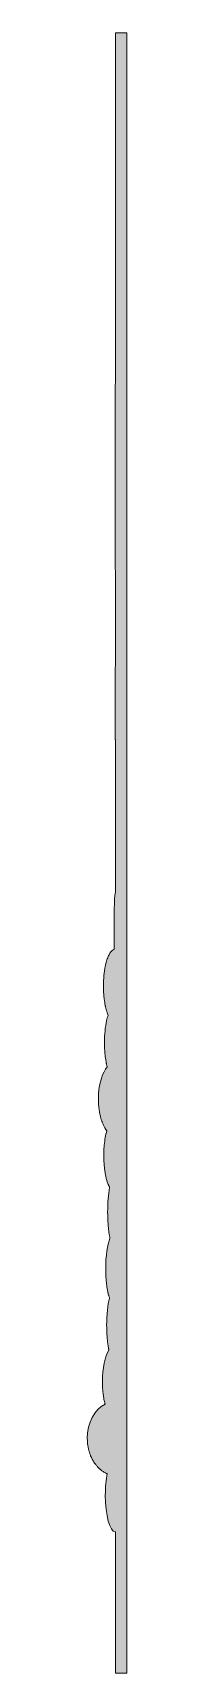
# Model space of a CAD drawing. Header units: inches. Extents: x 14 to 586, y 8 to 572.
# Drawn here: x 301 to 314, y 8 to 572 of the extents above; entities that cross this region are included whole.
import ezdxf

# ---------------------------------------------------------------- set-up
doc = ezdxf.new("R2010")
doc.units = ezdxf.units.IN
doc.header["$MEASUREMENT"] = 0
doc.layers.add('Layer 1', color=7, linetype='Continuous')

# ---------------------------------------------------------------- blocks, each defined once
blk = doc.blocks.new('block 2')
at = {"layer": 'Layer 1', "true_color": 0xff0000}
h = blk.add_hatch(color=1, dxfattribs=at)
h.dxf.hatch_style = 2
edge = h.paths.add_edge_path()
edge.add_spline(control_points=[(310.43, 571.5), (310.43, 571.5), (310.43, 571.5), (310.43, 571.5), (310.43, 571.5), (310.43, 451.13), (310.43, 451.13), (310.41, 451.13), (310.4, 447.4), (310.39, 442.27), (310.39, 441.08), (310.39, 439.82), (310.39, 438.52), (310.39, 438.04), (310.39, 437.58), (310.39, 437.11), (310.39, 436.98), (310.39, 436.85), (310.39, 436.72), (310.39, 436.44), (310.39, 436.15), (310.39, 435.87), (310.39, 435.63), (310.39, 435.39), (310.39, 435.15), (310.39, 434.95), (310.39, 434.75), (310.39, 434.55), (310.39, 434.41), (310.39, 434.26), (310.39, 434.12), (310.39, 433.78), (310.4, 433.44), (310.4, 433.11), (310.4, 433.1), (310.4, 433.08), (310.4, 433.07), (310.4, 433.05), (310.4, 433.03), (310.4, 433.02), (310.4, 432.71), (310.4, 432.41), (310.4, 432.12), (310.4, 431.95), (310.4, 431.78), (310.4, 431.61), (310.4, 431.38), (310.4, 431.15), (310.4, 430.93), (310.4, 430.86), (310.4, 430.79), (310.4, 430.72), (310.4, 430.45), (310.4, 430.18), (310.4, 429.92), (310.4, 429.84), (310.4, 429.75), (310.4, 429.67), (310.4, 429.36), (310.4, 429.07), (310.41, 428.8), (310.4, 427.65), (310.4, 426.2), (310.4, 424.55), (310.39, 422.9), (310.39, 421.05), (310.39, 419.1), (310.39, 418.45), (310.39, 417.81), (310.39, 417.19), (310.39, 417.11), (310.39, 417.02), (310.39, 416.94), (310.39, 416.88), (310.39, 416.82), (310.39, 416.76), (310.39, 416.2), (310.39, 415.66), (310.39, 415.14), (310.39, 414.97), (310.39, 414.81), (310.39, 414.65), (310.4, 414.1), (310.4, 413.57), (310.4, 413.07), (310.4, 412.96), (310.4, 412.87), (310.4, 412.76), (310.4, 412.34), (310.4, 411.94), (310.4, 411.55), (310.4, 411.47), (310.4, 411.38), (310.4, 411.3), (310.39, 410.57), (310.38, 409.49), (310.37, 408.15), (310.37, 407.93), (310.37, 407.69), (310.37, 407.46), (310.36, 405.32), (310.35, 402.62), (310.35, 399.69), (310.35, 392.72), (310.39, 387.07), (310.43, 387.07), (310.43, 387.07), (310.43, 354.07), (310.43, 354.07), (310.41, 354.07), (310.4, 350.34), (310.39, 345.2), (310.39, 344.01), (310.39, 342.75), (310.39, 341.45), (310.39, 340.14), (310.39, 338.88), (310.39, 337.69), (310.4, 332.56), (310.41, 328.83), (310.43, 328.83), (310.43, 328.83), (310.43, 276.41), (310.43, 276.41), (310.18, 276.41), (309.97, 270.76), (309.97, 263.79), (309.97, 263.23), (309.98, 262.68), (309.98, 262.14), (309.98, 261.99), (309.98, 261.84), (309.98, 261.7), (309.98, 261.24), (309.99, 260.79), (309.99, 260.35), (309.99, 260.27), (309.99, 260.19), (309.99, 260.1), (310, 259.6), (310.01, 259.11), (310.01, 258.64), (310.01, 258.59), (310.01, 258.54), (310.02, 258.49), (310.02, 258.41), (310.02, 258.35), (310.02, 258.28), (310.03, 257.89), (310.03, 257.51), (310.04, 257.14), (310.04, 257.08), (310.04, 257.01), (310.05, 256.94), (309.53, 256.79), (309.04, 256.34), (308.6, 255.65), (308.38, 255.3), (308.17, 254.9), (307.97, 254.43), (307.77, 253.97), (307.59, 253.46), (307.43, 252.9), (307.26, 252.34), (307.11, 251.73), (306.98, 251.08), (306.58, 249.14), (306.36, 246.84), (306.36, 244.38), (306.36, 243.9), (306.37, 243.43), (306.38, 242.97), (306.39, 242.82), (306.4, 242.67), (306.41, 242.52), (306.42, 242.21), (306.44, 241.91), (306.46, 241.61), (306.47, 241.44), (306.49, 241.27), (306.5, 241.1), (306.52, 240.83), (306.55, 240.55), (306.58, 240.29), (306.6, 240.12), (306.62, 239.96), (306.64, 239.79), (306.67, 239.53), (306.71, 239.27), (306.75, 239.01), (306.77, 238.86), (306.79, 238.71), (306.82, 238.56), (306.86, 238.29), (306.91, 238.03), (306.97, 237.77), (306.99, 237.65), (307.01, 237.53), (307.04, 237.41), (307.11, 237.04), (307.2, 236.69), (307.29, 236.35), (307.29, 236.33), (307.3, 236.31), (307.31, 236.29), (307.39, 235.97), (307.48, 235.67), (307.58, 235.37), (307.61, 235.27), (307.65, 235.18), (307.68, 235.08), (307.75, 234.88), (307.82, 234.68), (307.9, 234.5), (307.92, 234.46), (307.93, 234.42), (307.95, 234.38), (307.75, 233.8), (307.58, 233.16), (307.43, 232.46), (306.97, 230.36), (306.7, 227.77), (306.7, 224.96), (306.7, 224.54), (306.71, 224.13), (306.72, 223.72), (306.72, 223.59), (306.73, 223.45), (306.73, 223.32), (306.75, 223.05), (306.76, 222.78), (306.77, 222.51), (306.78, 222.36), (306.79, 222.2), (306.8, 222.05), (306.82, 221.81), (306.84, 221.58), (306.86, 221.35), (306.87, 221.19), (306.89, 221.03), (306.9, 220.87), (306.93, 220.65), (306.95, 220.44), (306.97, 220.22), (306.99, 220.07), (307.01, 219.91), (307.04, 219.75), (307.06, 219.55), (307.09, 219.35), (307.12, 219.15), (307.14, 219), (307.17, 218.85), (307.19, 218.7), (307.23, 218.51), (307.26, 218.32), (307.3, 218.13), (307.32, 217.99), (307.35, 217.85), (307.38, 217.71), (307.42, 217.53), (307.46, 217.35), (307.5, 217.18), (307.53, 217.05), (307.56, 216.91), (307.59, 216.78), (307.61, 216.73), (307.62, 216.66), (307.64, 216.6), (306.08, 214.72), (304.96, 211.31), (304.7, 207.3), (304.66, 206.73), (304.64, 206.14), (304.64, 205.55), (304.64, 205.03), (304.66, 204.51), (304.69, 204.01), (304.7, 203.86), (304.71, 203.71), (304.72, 203.56), (304.75, 203.19), (304.78, 202.82), (304.83, 202.47), (304.84, 202.32), (304.86, 202.18), (304.88, 202.04), (304.94, 201.56), (305.01, 201.09), (305.1, 200.64), (305.1, 200.64), (305.1, 200.64), (305.1, 200.64), (305.1, 200.64), (305.1, 200.64), (305.1, 200.64), (305.19, 200.18), (305.29, 199.75), (305.4, 199.33), (305.43, 199.2), (305.47, 199.08), (305.5, 198.96), (305.59, 198.65), (305.68, 198.35), (305.78, 198.06), (305.82, 197.95), (305.86, 197.83), (305.9, 197.72), (306.04, 197.34), (306.18, 196.97), (306.34, 196.63), (306.34, 196.63), (306.34, 196.63), (306.34, 196.63), (306.5, 196.29), (306.66, 195.97), (306.84, 195.67), (306.89, 195.58), (306.94, 195.5), (307, 195.41), (307.13, 195.2), (307.27, 195), (307.41, 194.81), (307.44, 194.76), (307.47, 194.7), (307.51, 194.65), (307.11, 193.25), (306.8, 191.56), (306.63, 189.68), (306.6, 189.31), (306.57, 188.93), (306.54, 188.54), (306.5, 187.76), (306.47, 186.96), (306.47, 186.14), (306.47, 185.61), (306.48, 185.09), (306.5, 184.58), (306.51, 184.43), (306.52, 184.28), (306.53, 184.13), (306.55, 183.75), (306.57, 183.38), (306.6, 183.01), (306.61, 182.87), (306.62, 182.73), (306.63, 182.6), (306.68, 182.12), (306.73, 181.65), (306.79, 181.19), (306.79, 181.14), (306.8, 181.1), (306.81, 181.05), (306.87, 180.64), (306.93, 180.25), (307, 179.86), (307.02, 179.74), (307.05, 179.61), (307.07, 179.49), (307.13, 179.17), (307.2, 178.86), (307.27, 178.57), (307.29, 178.46), (307.32, 178.35), (307.34, 178.25), (307.44, 177.87), (307.54, 177.51), (307.65, 177.17), (307.65, 177.15), (307.65, 177.14), (307.66, 177.13), (307.67, 177.08), (307.69, 177.04), (307.71, 177), (307.8, 176.71), (307.9, 176.45), (308, 176.2), (308.03, 176.1), (308.07, 176.02), (308.11, 175.93), (308.21, 175.7), (308.31, 175.5), (308.41, 175.3), (308.43, 175.26), (308.45, 175.2), (308.48, 175.16), (308.06, 172.92), (307.8, 169.97), (307.8, 166.72), (307.8, 166.29), (307.81, 165.85), (307.82, 165.43), (307.82, 165.31), (307.83, 165.19), (307.83, 165.07), (307.84, 164.77), (307.84, 164.47), (307.86, 164.17), (307.86, 164.17), (307.86, 164.17), (307.86, 164.17), (307.87, 163.99), (307.88, 163.82), (307.89, 163.64), (307.9, 163.42), (307.91, 163.19), (307.92, 162.96), (307.94, 162.76), (307.95, 162.57), (307.97, 162.38), (307.98, 162.18), (307.99, 161.99), (308.01, 161.8), (308.03, 161.61), (308.05, 161.43), (308.07, 161.25), (308.08, 161.06), (308.1, 160.88), (308.12, 160.7), (308.14, 160.53), (308.16, 160.38), (308.18, 160.22), (308.21, 160.03), (308.23, 159.84), (308.25, 159.65), (308.28, 159.49), (308.3, 159.34), (308.33, 159.18), (308.35, 159.02), (308.38, 158.85), (308.41, 158.68), (308.43, 158.53), (308.46, 158.39), (308.49, 158.24), (308.52, 158.09), (308.55, 157.93), (308.58, 157.79), (308.58, 157.78), (308.58, 157.78), (308.58, 157.77), (307.7, 155.5), (307.12, 151.66), (307.12, 147.31), (307.12, 146.83), (307.13, 146.36), (307.14, 145.89), (307.15, 145.74), (307.15, 145.59), (307.16, 145.44), (307.17, 145.13), (307.18, 144.82), (307.2, 144.52), (307.21, 144.35), (307.22, 144.18), (307.24, 144.02), (307.26, 143.74), (307.28, 143.46), (307.3, 143.19), (307.32, 143.02), (307.33, 142.86), (307.35, 142.7), (307.38, 142.43), (307.41, 142.16), (307.44, 141.9), (307.46, 141.75), (307.48, 141.61), (307.5, 141.46), (307.54, 141.16), (307.58, 140.88), (307.63, 140.59), (307.65, 140.5), (307.66, 140.4), (307.67, 140.31), (307.74, 139.94), (307.81, 139.58), (307.88, 139.24), (307.9, 139.16), (307.92, 139.09), (307.94, 139.02), (308, 138.76), (308.06, 138.51), (308.12, 138.27), (308.15, 138.16), (308.18, 138.05), (308.21, 137.95), (308.27, 137.76), (308.33, 137.57), (308.39, 137.39), (308.4, 137.34), (308.42, 137.28), (308.43, 137.24), (307.84, 134.93), (307.46, 131.6), (307.46, 127.89), (307.46, 127.47), (307.47, 127.06), (307.48, 126.64), (307.48, 126.51), (307.49, 126.37), (307.49, 126.24), (307.5, 125.97), (307.51, 125.69), (307.52, 125.43), (307.53, 125.27), (307.54, 125.11), (307.55, 124.96), (307.56, 124.72), (307.57, 124.48), (307.59, 124.25), (307.6, 124.09), (307.61, 123.93), (307.63, 123.77), (307.64, 123.55), (307.66, 123.34), (307.68, 123.13), (307.7, 122.96), (307.72, 122.81), (307.73, 122.65), (307.75, 122.45), (307.78, 122.24), (307.8, 122.05), (307.82, 121.89), (307.84, 121.74), (307.86, 121.59), (307.89, 121.4), (307.91, 121.21), (307.94, 121.03), (307.96, 120.88), (307.99, 120.74), (308.01, 120.59), (308.04, 120.42), (308.07, 120.24), (308.1, 120.07), (308.13, 119.93), (308.16, 119.8), (308.18, 119.67), (308.2, 119.59), (308.21, 119.5), (308.23, 119.42), (306.91, 117.24), (306.01, 113.16), (306.01, 108.48), (306.01, 107.83), (306.04, 107.2), (306.07, 106.58), (306.08, 106.46), (306.08, 106.34), (306.09, 106.22), (306.13, 105.63), (306.18, 105.05), (306.24, 104.49), (306.26, 104.38), (306.27, 104.28), (306.28, 104.17), (306.36, 103.62), (306.44, 103.07), (306.53, 102.56), (306.54, 102.54), (306.54, 102.51), (306.54, 102.49), (306.64, 101.96), (306.76, 101.46), (306.88, 100.98), (306.9, 100.93), (306.91, 100.87), (306.92, 100.82), (303.36, 98.97), (300.84, 94.41), (300.84, 89.07), (300.84, 88.67), (300.86, 88.27), (300.88, 87.88), (300.89, 87.75), (300.91, 87.63), (300.92, 87.51), (300.94, 87.24), (300.97, 86.98), (301.01, 86.71), (301.03, 86.58), (301.05, 86.44), (301.08, 86.3), (301.12, 86.05), (301.17, 85.81), (301.22, 85.56), (301.25, 85.43), (301.28, 85.31), (301.31, 85.18), (301.38, 84.9), (301.45, 84.63), (301.54, 84.36), (301.56, 84.28), (301.58, 84.19), (301.61, 84.11), (301.72, 83.77), (301.84, 83.43), (301.98, 83.1), (302.01, 83.02), (302.05, 82.94), (302.08, 82.86), (302.19, 82.61), (302.3, 82.37), (302.42, 82.14), (302.47, 82.03), (302.53, 81.92), (302.59, 81.81), (302.7, 81.61), (302.81, 81.41), (302.93, 81.22), (302.99, 81.11), (303.05, 81.01), (303.12, 80.91), (303.25, 80.71), (303.38, 80.52), (303.52, 80.33), (303.58, 80.25), (303.64, 80.16), (303.7, 80.08), (303.9, 79.82), (304.11, 79.57), (304.32, 79.33), (304.34, 79.32), (304.35, 79.31), (304.37, 79.29), (304.57, 79.07), (304.78, 78.86), (305, 78.67), (305.08, 78.6), (305.16, 78.54), (305.23, 78.47), (305.4, 78.33), (305.56, 78.2), (305.73, 78.07), (305.82, 78), (305.91, 77.94), (306, 77.88), (306.17, 77.76), (306.35, 77.65), (306.52, 77.55), (306.61, 77.5), (306.7, 77.44), (306.79, 77.39), (307, 77.28), (307.22, 77.18), (307.43, 77.09), (307.49, 77.06), (307.55, 77.03), (307.61, 77.01), (307.62, 77), (307.63, 76.99), (307.64, 76.99), (307.24, 74.92), (307, 72.39), (307, 69.65), (307, 62.68), (308.54, 57.03), (310.43, 57.03), (310.43, 57.03), (310.43, 8.5), (310.43, 8.5), (310.43, 8.5), (314.31, 8.5), (314.31, 8.5), (314.31, 8.5), (314.31, 8.5), (314.31, 8.5), (314.31, 8.5), (314.31, 571.5), (314.31, 571.5), (314.31, 571.5), (314.31, 571.5), (314.31, 571.5), (314.31, 571.5), (310.43, 571.5), (310.43, 571.5)], knot_values=[0, 0, 0, 0, 1, 1, 1, 2, 2, 2, 3, 3, 3, 4, 4, 4, 5, 5, 5, 6, 6, 6, 7, 7, 7, 8, 8, 8, 9, 9, 9, 10, 10, 10, 11, 11, 11, 12, 12, 12, 13, 13, 13, 14, 14, 14, 15, 15, 15, 16, 16, 16, 17, 17, 17, 18, 18, 18, 19, 19, 19, 20, 20, 20, 21, 21, 21, 22, 22, 22, 23, 23, 23, 24, 24, 24, 25, 25, 25, 26, 26, 26, 27, 27, 27, 28, 28, 28, 29, 29, 29, 30, 30, 30, 31, 31, 31, 32, 32, 32, 33, 33, 33, 34, 34, 34, 35, 35, 35, 36, 36, 36, 37, 37, 37, 38, 38, 38, 39, 39, 39, 40, 40, 40, 41, 41, 41, 42, 42, 42, 43, 43, 43, 44, 44, 44, 45, 45, 45, 46, 46, 46, 47, 47, 47, 48, 48, 48, 49, 49, 49, 50, 50, 50, 51, 51, 51, 52, 52, 52, 53, 53, 53, 54, 54, 54, 55, 55, 55, 56, 56, 56, 57, 57, 57, 58, 58, 58, 59, 59, 59, 60, 60, 60, 61, 61, 61, 62, 62, 62, 63, 63, 63, 64, 64, 64, 65, 65, 65, 66, 66, 66, 67, 67, 67, 68, 68, 68, 69, 69, 69, 70, 70, 70, 71, 71, 71, 72, 72, 72, 73, 73, 73, 74, 74, 74, 75, 75, 75, 76, 76, 76, 77, 77, 77, 78, 78, 78, 79, 79, 79, 80, 80, 80, 81, 81, 81, 82, 82, 82, 83, 83, 83, 84, 84, 84, 85, 85, 85, 86, 86, 86, 87, 87, 87, 88, 88, 88, 89, 89, 89, 90, 90, 90, 91, 91, 91, 92, 92, 92, 93, 93, 93, 94, 94, 94, 95, 95, 95, 96, 96, 96, 97, 97, 97, 98, 98, 98, 99, 99, 99, 100, 100, 100, 101, 101, 101, 102, 102, 102, 103, 103, 103, 104, 104, 104, 105, 105, 105, 106, 106, 106, 107, 107, 107, 108, 108, 108, 109, 109, 109, 110, 110, 110, 111, 111, 111, 112, 112, 112, 113, 113, 113, 114, 114, 114, 115, 115, 115, 116, 116, 116, 117, 117, 117, 118, 118, 118, 119, 119, 119, 120, 120, 120, 121, 121, 121, 122, 122, 122, 123, 123, 123, 124, 124, 124, 125, 125, 125, 126, 126, 126, 127, 127, 127, 128, 128, 128, 129, 129, 129, 130, 130, 130, 131, 131, 131, 132, 132, 132, 133, 133, 133, 134, 134, 134, 135, 135, 135, 136, 136, 136, 137, 137, 137, 138, 138, 138, 139, 139, 139, 140, 140, 140, 141, 141, 141, 142, 142, 142, 143, 143, 143, 144, 144, 144, 145, 145, 145, 146, 146, 146, 147, 147, 147, 148, 148, 148, 149, 149, 149, 150, 150, 150, 151, 151, 151, 152, 152, 152, 153, 153, 153, 154, 154, 154, 155, 155, 155, 156, 156, 156, 157, 157, 157, 158, 158, 158, 159, 159, 159, 160, 160, 160, 161, 161, 161, 162, 162, 162, 163, 163, 163, 164, 164, 164, 165, 165, 165, 166, 166, 166, 167, 167, 167, 168, 168, 168, 169, 169, 169, 170, 170, 170, 171, 171, 171, 172, 172, 172, 173, 173, 173, 174, 174, 174, 175, 175, 175, 176, 176, 176, 177, 177, 177, 178, 178, 178, 179, 179, 179, 180, 180, 180, 181, 181, 181, 182, 182, 182, 183, 183, 183, 184, 184, 184, 185, 185, 185, 186, 186, 186, 187, 187, 187, 188, 188, 188, 189, 189, 189, 190, 190, 190, 191, 191, 191, 192, 192, 192, 193, 193, 193, 194, 194, 194, 195, 195, 195, 196, 196, 196, 197, 197, 197, 198, 198, 198, 199, 199, 199, 200, 200, 200, 201, 201, 201, 202, 202, 202, 203, 203, 203, 204, 204, 204, 205, 205, 205, 206, 206, 206, 207, 207, 207, 208, 208, 208, 209, 209, 209, 210, 210, 210, 211, 211, 211, 212, 212, 212, 213, 213, 213, 214, 214, 214, 215, 215, 215, 216, 216, 216, 217, 217, 217, 218, 218, 218, 219, 219, 219, 220, 220, 220, 221, 221, 221, 222, 222, 222, 223, 223, 223, 224, 224, 224, 224], degree=3, periodic=1)
at = {"layer": 'Layer 1', "lineweight": 0}
blk.add_open_spline([(310.43, 571.5), (310.43, 571.5), (310.43, 571.5), (310.43, 571.5), (310.43, 571.5), (310.43, 451.13), (310.43, 451.13), (310.41, 451.13), (310.4, 447.4), (310.39, 442.27), (310.39, 441.08), (310.39, 439.82), (310.39, 438.52), (310.39, 438.04), (310.39, 437.58), (310.39, 437.11), (310.39, 436.98), (310.39, 436.85), (310.39, 436.72), (310.39, 436.44), (310.39, 436.15), (310.39, 435.87), (310.39, 435.63), (310.39, 435.39), (310.39, 435.15), (310.39, 434.95), (310.39, 434.75), (310.39, 434.55), (310.39, 434.41), (310.39, 434.26), (310.39, 434.12), (310.39, 433.78), (310.4, 433.44), (310.4, 433.11), (310.4, 433.1), (310.4, 433.08), (310.4, 433.07), (310.4, 433.05), (310.4, 433.03), (310.4, 433.02), (310.4, 432.71), (310.4, 432.41), (310.4, 432.12), (310.4, 431.95), (310.4, 431.78), (310.4, 431.61), (310.4, 431.38), (310.4, 431.15), (310.4, 430.93), (310.4, 430.86), (310.4, 430.79), (310.4, 430.72), (310.4, 430.45), (310.4, 430.18), (310.4, 429.92), (310.4, 429.84), (310.4, 429.75), (310.4, 429.67), (310.4, 429.36), (310.4, 429.07), (310.41, 428.8), (310.4, 427.65), (310.4, 426.2), (310.4, 424.55), (310.39, 422.9), (310.39, 421.05), (310.39, 419.1), (310.39, 418.45), (310.39, 417.81), (310.39, 417.19), (310.39, 417.11), (310.39, 417.02), (310.39, 416.94), (310.39, 416.88), (310.39, 416.82), (310.39, 416.76), (310.39, 416.2), (310.39, 415.66), (310.39, 415.14), (310.39, 414.97), (310.39, 414.81), (310.39, 414.65), (310.4, 414.1), (310.4, 413.57), (310.4, 413.07), (310.4, 412.96), (310.4, 412.87), (310.4, 412.76), (310.4, 412.34), (310.4, 411.94), (310.4, 411.55), (310.4, 411.47), (310.4, 411.38), (310.4, 411.3), (310.39, 410.57), (310.38, 409.49), (310.37, 408.15), (310.37, 407.93), (310.37, 407.69), (310.37, 407.46), (310.36, 405.32), (310.35, 402.62), (310.35, 399.69), (310.35, 392.72), (310.39, 387.07), (310.43, 387.07), (310.43, 387.07), (310.43, 354.07), (310.43, 354.07), (310.41, 354.07), (310.4, 350.34), (310.39, 345.2), (310.39, 344.01), (310.39, 342.75), (310.39, 341.45), (310.39, 340.14), (310.39, 338.88), (310.39, 337.69), (310.4, 332.56), (310.41, 328.83), (310.43, 328.83), (310.43, 328.83), (310.43, 276.41), (310.43, 276.41), (310.18, 276.41), (309.97, 270.76), (309.97, 263.79), (309.97, 263.23), (309.98, 262.68), (309.98, 262.14), (309.98, 261.99), (309.98, 261.84), (309.98, 261.7), (309.98, 261.24), (309.99, 260.79), (309.99, 260.35), (309.99, 260.27), (309.99, 260.19), (309.99, 260.1), (310, 259.6), (310.01, 259.11), (310.01, 258.64), (310.01, 258.59), (310.01, 258.54), (310.02, 258.49), (310.02, 258.41), (310.02, 258.35), (310.02, 258.28), (310.03, 257.89), (310.03, 257.51), (310.04, 257.14), (310.04, 257.08), (310.04, 257.01), (310.05, 256.94), (309.53, 256.79), (309.04, 256.34), (308.6, 255.65), (308.38, 255.3), (308.17, 254.9), (307.97, 254.43), (307.77, 253.97), (307.59, 253.46), (307.43, 252.9), (307.26, 252.34), (307.11, 251.73), (306.98, 251.08), (306.58, 249.14), (306.36, 246.84), (306.36, 244.38), (306.36, 243.9), (306.37, 243.43), (306.38, 242.97), (306.39, 242.82), (306.4, 242.67), (306.41, 242.52), (306.42, 242.21), (306.44, 241.91), (306.46, 241.61), (306.47, 241.44), (306.49, 241.27), (306.5, 241.1), (306.52, 240.83), (306.55, 240.55), (306.58, 240.29), (306.6, 240.12), (306.62, 239.96), (306.64, 239.79), (306.67, 239.53), (306.71, 239.27), (306.75, 239.01), (306.77, 238.86), (306.79, 238.71), (306.82, 238.56), (306.86, 238.29), (306.91, 238.03), (306.97, 237.77), (306.99, 237.65), (307.01, 237.53), (307.04, 237.41), (307.11, 237.04), (307.2, 236.69), (307.29, 236.35), (307.29, 236.33), (307.3, 236.31), (307.31, 236.29), (307.39, 235.97), (307.48, 235.67), (307.58, 235.37), (307.61, 235.27), (307.65, 235.18), (307.68, 235.08), (307.75, 234.88), (307.82, 234.68), (307.9, 234.5), (307.92, 234.46), (307.93, 234.42), (307.95, 234.38), (307.75, 233.8), (307.58, 233.16), (307.43, 232.46), (306.97, 230.36), (306.7, 227.77), (306.7, 224.96), (306.7, 224.54), (306.71, 224.13), (306.72, 223.72), (306.72, 223.59), (306.73, 223.45), (306.73, 223.32), (306.75, 223.05), (306.76, 222.78), (306.77, 222.51), (306.78, 222.36), (306.79, 222.2), (306.8, 222.05), (306.82, 221.81), (306.84, 221.58), (306.86, 221.35), (306.87, 221.19), (306.89, 221.03), (306.9, 220.87), (306.93, 220.65), (306.95, 220.44), (306.97, 220.22), (306.99, 220.07), (307.01, 219.91), (307.04, 219.75), (307.06, 219.55), (307.09, 219.35), (307.12, 219.15), (307.14, 219), (307.17, 218.85), (307.19, 218.7), (307.23, 218.51), (307.26, 218.32), (307.3, 218.13), (307.32, 217.99), (307.35, 217.85), (307.38, 217.71), (307.42, 217.53), (307.46, 217.35), (307.5, 217.18), (307.53, 217.05), (307.56, 216.91), (307.59, 216.78), (307.61, 216.73), (307.62, 216.66), (307.64, 216.6), (306.08, 214.72), (304.96, 211.31), (304.7, 207.3), (304.66, 206.73), (304.64, 206.14), (304.64, 205.55), (304.64, 205.03), (304.66, 204.51), (304.69, 204.01), (304.7, 203.86), (304.71, 203.71), (304.72, 203.56), (304.75, 203.19), (304.78, 202.82), (304.83, 202.47), (304.84, 202.32), (304.86, 202.18), (304.88, 202.04), (304.94, 201.56), (305.01, 201.09), (305.1, 200.64), (305.1, 200.64), (305.1, 200.64), (305.1, 200.64), (305.1, 200.64), (305.1, 200.64), (305.1, 200.64), (305.19, 200.18), (305.29, 199.75), (305.4, 199.33), (305.43, 199.2), (305.47, 199.08), (305.5, 198.96), (305.59, 198.65), (305.68, 198.35), (305.78, 198.06), (305.82, 197.95), (305.86, 197.83), (305.9, 197.72), (306.04, 197.34), (306.18, 196.97), (306.34, 196.63), (306.34, 196.63), (306.34, 196.63), (306.34, 196.63), (306.5, 196.29), (306.66, 195.97), (306.84, 195.67), (306.89, 195.58), (306.94, 195.5), (307, 195.41), (307.13, 195.2), (307.27, 195), (307.41, 194.81), (307.44, 194.76), (307.47, 194.7), (307.51, 194.65), (307.11, 193.25), (306.8, 191.56), (306.63, 189.68), (306.6, 189.31), (306.57, 188.93), (306.54, 188.54), (306.5, 187.76), (306.47, 186.96), (306.47, 186.14), (306.47, 185.61), (306.48, 185.09), (306.5, 184.58), (306.51, 184.43), (306.52, 184.28), (306.53, 184.13), (306.55, 183.75), (306.57, 183.38), (306.6, 183.01), (306.61, 182.87), (306.62, 182.73), (306.63, 182.6), (306.68, 182.12), (306.73, 181.65), (306.79, 181.19), (306.79, 181.14), (306.8, 181.1), (306.81, 181.05), (306.87, 180.64), (306.93, 180.25), (307, 179.86), (307.02, 179.74), (307.05, 179.61), (307.07, 179.49), (307.13, 179.17), (307.2, 178.86), (307.27, 178.57), (307.29, 178.46), (307.32, 178.35), (307.34, 178.25), (307.44, 177.87), (307.54, 177.51), (307.65, 177.17), (307.65, 177.15), (307.65, 177.14), (307.66, 177.13), (307.67, 177.08), (307.69, 177.04), (307.71, 177), (307.8, 176.71), (307.9, 176.45), (308, 176.2), (308.03, 176.1), (308.07, 176.02), (308.11, 175.93), (308.21, 175.7), (308.31, 175.5), (308.41, 175.3), (308.43, 175.26), (308.45, 175.2), (308.48, 175.16), (308.06, 172.92), (307.8, 169.97), (307.8, 166.72), (307.8, 166.29), (307.81, 165.85), (307.82, 165.43), (307.82, 165.31), (307.83, 165.19), (307.83, 165.07), (307.84, 164.77), (307.84, 164.47), (307.86, 164.17), (307.86, 164.17), (307.86, 164.17), (307.86, 164.17), (307.87, 163.99), (307.88, 163.82), (307.89, 163.64), (307.9, 163.42), (307.91, 163.19), (307.92, 162.96), (307.94, 162.76), (307.95, 162.57), (307.97, 162.38), (307.98, 162.18), (307.99, 161.99), (308.01, 161.8), (308.03, 161.61), (308.05, 161.43), (308.07, 161.25), (308.08, 161.06), (308.1, 160.88), (308.12, 160.7), (308.14, 160.53), (308.16, 160.38), (308.18, 160.22), (308.21, 160.03), (308.23, 159.84), (308.25, 159.65), (308.28, 159.49), (308.3, 159.34), (308.33, 159.18), (308.35, 159.02), (308.38, 158.85), (308.41, 158.68), (308.43, 158.53), (308.46, 158.39), (308.49, 158.24), (308.52, 158.09), (308.55, 157.93), (308.58, 157.79), (308.58, 157.78), (308.58, 157.78), (308.58, 157.77), (307.7, 155.5), (307.12, 151.66), (307.12, 147.31), (307.12, 146.83), (307.13, 146.36), (307.14, 145.89), (307.15, 145.74), (307.15, 145.59), (307.16, 145.44), (307.17, 145.13), (307.18, 144.82), (307.2, 144.52), (307.21, 144.35), (307.22, 144.18), (307.24, 144.02), (307.26, 143.74), (307.28, 143.46), (307.3, 143.19), (307.32, 143.02), (307.33, 142.86), (307.35, 142.7), (307.38, 142.43), (307.41, 142.16), (307.44, 141.9), (307.46, 141.75), (307.48, 141.61), (307.5, 141.46), (307.54, 141.16), (307.58, 140.88), (307.63, 140.59), (307.65, 140.5), (307.66, 140.4), (307.67, 140.31), (307.74, 139.94), (307.81, 139.58), (307.88, 139.24), (307.9, 139.16), (307.92, 139.09), (307.94, 139.02), (308, 138.76), (308.06, 138.51), (308.12, 138.27), (308.15, 138.16), (308.18, 138.05), (308.21, 137.95), (308.27, 137.76), (308.33, 137.57), (308.39, 137.39), (308.4, 137.34), (308.42, 137.28), (308.43, 137.24), (307.84, 134.93), (307.46, 131.6), (307.46, 127.89), (307.46, 127.47), (307.47, 127.06), (307.48, 126.64), (307.48, 126.51), (307.49, 126.37), (307.49, 126.24), (307.5, 125.97), (307.51, 125.69), (307.52, 125.43), (307.53, 125.27), (307.54, 125.11), (307.55, 124.96), (307.56, 124.72), (307.57, 124.48), (307.59, 124.25), (307.6, 124.09), (307.61, 123.93), (307.63, 123.77), (307.64, 123.55), (307.66, 123.34), (307.68, 123.13), (307.7, 122.96), (307.72, 122.81), (307.73, 122.65), (307.75, 122.45), (307.78, 122.24), (307.8, 122.05), (307.82, 121.89), (307.84, 121.74), (307.86, 121.59), (307.89, 121.4), (307.91, 121.21), (307.94, 121.03), (307.96, 120.88), (307.99, 120.74), (308.01, 120.59), (308.04, 120.42), (308.07, 120.24), (308.1, 120.07), (308.13, 119.93), (308.16, 119.8), (308.18, 119.67), (308.2, 119.59), (308.21, 119.5), (308.23, 119.42), (306.91, 117.24), (306.01, 113.16), (306.01, 108.48), (306.01, 107.83), (306.04, 107.2), (306.07, 106.58), (306.08, 106.46), (306.08, 106.34), (306.09, 106.22), (306.13, 105.63), (306.18, 105.05), (306.24, 104.49), (306.26, 104.38), (306.27, 104.28), (306.28, 104.17), (306.36, 103.62), (306.44, 103.07), (306.53, 102.56), (306.54, 102.54), (306.54, 102.51), (306.54, 102.49), (306.64, 101.96), (306.76, 101.46), (306.88, 100.98), (306.9, 100.93), (306.91, 100.87), (306.92, 100.82), (303.36, 98.97), (300.84, 94.41), (300.84, 89.07), (300.84, 88.67), (300.86, 88.27), (300.88, 87.88), (300.89, 87.75), (300.91, 87.63), (300.92, 87.51), (300.94, 87.24), (300.97, 86.98), (301.01, 86.71), (301.03, 86.58), (301.05, 86.44), (301.08, 86.3), (301.12, 86.05), (301.17, 85.81), (301.22, 85.56), (301.25, 85.43), (301.28, 85.31), (301.31, 85.18), (301.38, 84.9), (301.45, 84.63), (301.54, 84.36), (301.56, 84.28), (301.58, 84.19), (301.61, 84.11), (301.72, 83.77), (301.84, 83.43), (301.98, 83.1), (302.01, 83.02), (302.05, 82.94), (302.08, 82.86), (302.19, 82.61), (302.3, 82.37), (302.42, 82.14), (302.47, 82.03), (302.53, 81.92), (302.59, 81.81), (302.7, 81.61), (302.81, 81.41), (302.93, 81.22), (302.99, 81.11), (303.05, 81.01), (303.12, 80.91), (303.25, 80.71), (303.38, 80.52), (303.52, 80.33), (303.58, 80.25), (303.64, 80.16), (303.7, 80.08), (303.9, 79.82), (304.11, 79.57), (304.32, 79.33), (304.34, 79.32), (304.35, 79.31), (304.37, 79.29), (304.57, 79.07), (304.78, 78.86), (305, 78.67), (305.08, 78.6), (305.16, 78.54), (305.23, 78.47), (305.4, 78.33), (305.56, 78.2), (305.73, 78.07), (305.82, 78), (305.91, 77.94), (306, 77.88), (306.17, 77.76), (306.35, 77.65), (306.52, 77.55), (306.61, 77.5), (306.7, 77.44), (306.79, 77.39), (307, 77.28), (307.22, 77.18), (307.43, 77.09), (307.49, 77.06), (307.55, 77.03), (307.61, 77.01), (307.62, 77), (307.63, 76.99), (307.64, 76.99), (307.24, 74.92), (307, 72.39), (307, 69.65), (307, 62.68), (308.54, 57.03), (310.43, 57.03), (310.43, 57.03), (310.43, 8.5), (310.43, 8.5), (310.43, 8.5), (314.31, 8.5), (314.31, 8.5), (314.31, 8.5), (314.31, 8.5), (314.31, 8.5), (314.31, 8.5), (314.31, 571.5), (314.31, 571.5), (314.31, 571.5), (314.31, 571.5), (314.31, 571.5), (314.31, 571.5), (310.43, 571.5), (310.43, 571.5)], degree=3, knots=[0, 0, 0, 0, 1, 1, 1, 2, 2, 2, 3, 3, 3, 4, 4, 4, 5, 5, 5, 6, 6, 6, 7, 7, 7, 8, 8, 8, 9, 9, 9, 10, 10, 10, 11, 11, 11, 12, 12, 12, 13, 13, 13, 14, 14, 14, 15, 15, 15, 16, 16, 16, 17, 17, 17, 18, 18, 18, 19, 19, 19, 20, 20, 20, 21, 21, 21, 22, 22, 22, 23, 23, 23, 24, 24, 24, 25, 25, 25, 26, 26, 26, 27, 27, 27, 28, 28, 28, 29, 29, 29, 30, 30, 30, 31, 31, 31, 32, 32, 32, 33, 33, 33, 34, 34, 34, 35, 35, 35, 36, 36, 36, 37, 37, 37, 38, 38, 38, 39, 39, 39, 40, 40, 40, 41, 41, 41, 42, 42, 42, 43, 43, 43, 44, 44, 44, 45, 45, 45, 46, 46, 46, 47, 47, 47, 48, 48, 48, 49, 49, 49, 50, 50, 50, 51, 51, 51, 52, 52, 52, 53, 53, 53, 54, 54, 54, 55, 55, 55, 56, 56, 56, 57, 57, 57, 58, 58, 58, 59, 59, 59, 60, 60, 60, 61, 61, 61, 62, 62, 62, 63, 63, 63, 64, 64, 64, 65, 65, 65, 66, 66, 66, 67, 67, 67, 68, 68, 68, 69, 69, 69, 70, 70, 70, 71, 71, 71, 72, 72, 72, 73, 73, 73, 74, 74, 74, 75, 75, 75, 76, 76, 76, 77, 77, 77, 78, 78, 78, 79, 79, 79, 80, 80, 80, 81, 81, 81, 82, 82, 82, 83, 83, 83, 84, 84, 84, 85, 85, 85, 86, 86, 86, 87, 87, 87, 88, 88, 88, 89, 89, 89, 90, 90, 90, 91, 91, 91, 92, 92, 92, 93, 93, 93, 94, 94, 94, 95, 95, 95, 96, 96, 96, 97, 97, 97, 98, 98, 98, 99, 99, 99, 100, 100, 100, 101, 101, 101, 102, 102, 102, 103, 103, 103, 104, 104, 104, 105, 105, 105, 106, 106, 106, 107, 107, 107, 108, 108, 108, 109, 109, 109, 110, 110, 110, 111, 111, 111, 112, 112, 112, 113, 113, 113, 114, 114, 114, 115, 115, 115, 116, 116, 116, 117, 117, 117, 118, 118, 118, 119, 119, 119, 120, 120, 120, 121, 121, 121, 122, 122, 122, 123, 123, 123, 124, 124, 124, 125, 125, 125, 126, 126, 126, 127, 127, 127, 128, 128, 128, 129, 129, 129, 130, 130, 130, 131, 131, 131, 132, 132, 132, 133, 133, 133, 134, 134, 134, 135, 135, 135, 136, 136, 136, 137, 137, 137, 138, 138, 138, 139, 139, 139, 140, 140, 140, 141, 141, 141, 142, 142, 142, 143, 143, 143, 144, 144, 144, 145, 145, 145, 146, 146, 146, 147, 147, 147, 148, 148, 148, 149, 149, 149, 150, 150, 150, 151, 151, 151, 152, 152, 152, 153, 153, 153, 154, 154, 154, 155, 155, 155, 156, 156, 156, 157, 157, 157, 158, 158, 158, 159, 159, 159, 160, 160, 160, 161, 161, 161, 162, 162, 162, 163, 163, 163, 164, 164, 164, 165, 165, 165, 166, 166, 166, 167, 167, 167, 168, 168, 168, 169, 169, 169, 170, 170, 170, 171, 171, 171, 172, 172, 172, 173, 173, 173, 174, 174, 174, 175, 175, 175, 176, 176, 176, 177, 177, 177, 178, 178, 178, 179, 179, 179, 180, 180, 180, 181, 181, 181, 182, 182, 182, 183, 183, 183, 184, 184, 184, 185, 185, 185, 186, 186, 186, 187, 187, 187, 188, 188, 188, 189, 189, 189, 190, 190, 190, 191, 191, 191, 192, 192, 192, 193, 193, 193, 194, 194, 194, 195, 195, 195, 196, 196, 196, 197, 197, 197, 198, 198, 198, 199, 199, 199, 200, 200, 200, 201, 201, 201, 202, 202, 202, 203, 203, 203, 204, 204, 204, 205, 205, 205, 206, 206, 206, 207, 207, 207, 208, 208, 208, 209, 209, 209, 210, 210, 210, 211, 211, 211, 212, 212, 212, 213, 213, 213, 214, 214, 214, 215, 215, 215, 216, 216, 216, 217, 217, 217, 218, 218, 218, 219, 219, 219, 220, 220, 220, 221, 221, 221, 222, 222, 222, 223, 223, 223, 224, 224, 224, 224], dxfattribs=at)

msp = doc.modelspace()

# ---------------------------------------------------------------- block references
at = {"layer": 'Layer 1'}
msp.add_blockref('block 2', (0, 0), dxfattribs=at)

doc.saveas('drawing.dxf')
